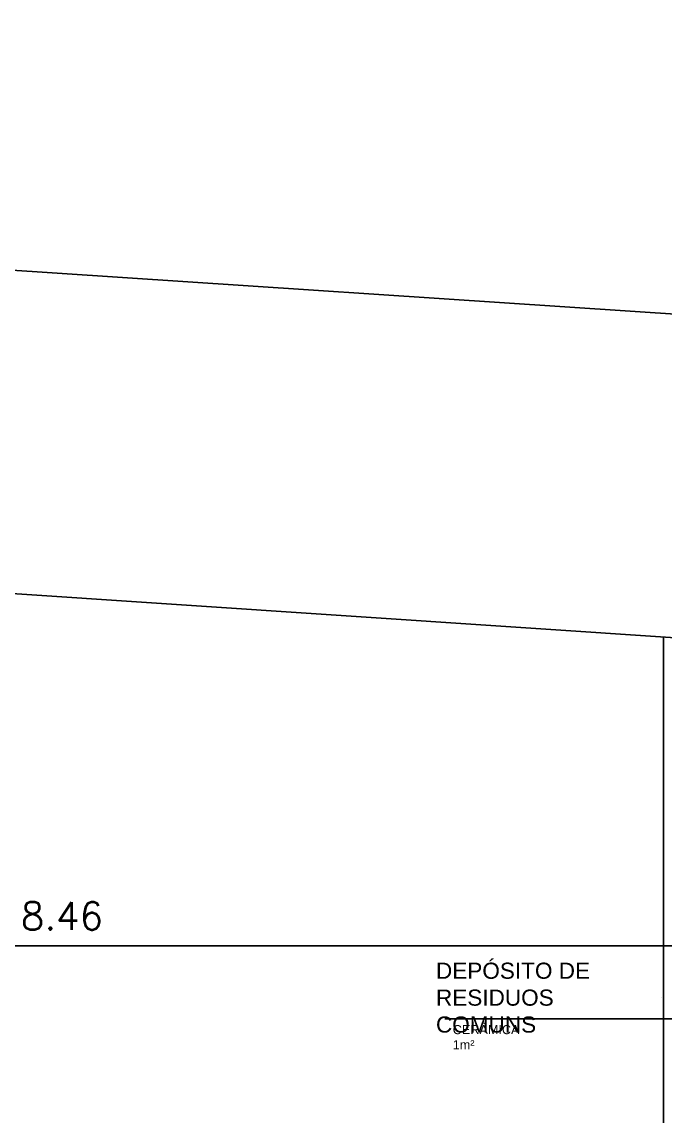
# Model space of a CAD drawing. Header units: millimetres. Extents: x 2273 to 2522, y 1034 to 1187.
# Drawn here: x 2477.89 to 2481.88, y 1119.7 to 1126.48 of the extents above; entities that cross this region are included whole.
import ezdxf

# ---------------------------------------------------------------- set-up
doc = ezdxf.new("R2010")
doc.units = ezdxf.units.MM
doc.layers.add('COTA', color=8, linetype='Continuous')
doc.layers.add('LAYER8', color=8, linetype='Continuous')
doc.styles.add('Romans', font='romans.shx')
doc.styles.get("Standard").update_dxf_attribs({"font": 'arial.ttf'})
doc.dimstyles.new('COTA50', dxfattribs={"dimtxt": 0.17, "dimasz": 0.01, "dimexe": 0.05, "dimexo": 0.95, "dimgap": 0.1, "dimtad": 1, "dimzin": 4, "dimdsep": 46, "dimtxsty": 'Romans', "dimblk": 'ARCHTICK', "dimcen": -0.3, "dimdle": 0.05, "dimse1": 1, "dimse2": 1, "dimclrd": 2, "dimclre": 3, "dimclrt": 3, "dimadec": 0, "dimazin": 0, "dimtfac": 1, "dimtix": 1, "dimtmove": 2, "dimatfit": 1, "dimldrblk": 'USERTICK', "dimfxl": 0.05, "dimtolj": 1, "dimtzin": 4, "dimlwd": -1, "dimarcsym": 0})

# ---------------------------------------------------------------- blocks, each defined once
blk = doc.blocks.new('_ArchTick')
at = {"color": 0, "linetype": 'ByBlock', "const_width": 0.15}
blk.add_lwpolyline([(-0.5, -0.5), (0.5, 0.5)], dxfattribs=at)
blk = doc.blocks.new('*D209')
at = {"color": 2, "transparency": 16777216}
blk.add_line((2473.8652, 1120.7538), (2482.4211, 1120.7538), dxfattribs=at)
at = {"layer": 'Defpoints', "color": 0, "transparency": 16777216}
for p in [(2473.9152, 1123.1968), (2482.3711, 1120.7538), (2482.3711, 1120.635)]:
    blk.add_point(p, dxfattribs=at)
at = {"color": 2, "transparency": 16777216, "xscale": 0.01, "yscale": 0.01, "zscale": 0.01, "rotation": 180}
blk.add_blockref('_ArchTick', (2473.9152, 1120.7538), dxfattribs=at)
at = {"color": 2, "transparency": 16777216, "xscale": 0.01, "yscale": 0.01, "zscale": 0.01}
blk.add_blockref('_ArchTick', (2482.3711, 1120.7538), dxfattribs=at)
at = {"color": 3, "transparency": 16777216, "insert": (2478.1432, 1120.9388), "char_height": 0.17, "attachment_point": 5, "style": 'Romans'}
blk.add_mtext('\\A1;8.46', dxfattribs=at)
blk = doc.blocks.new('USERTICK')
at = {"layer": 'COTA', "color": 0}
for p, q in [((-1, 0), (1, 0)), ((0, 1), (0, -1))]:
    blk.add_line(p, q, dxfattribs=at)
blk.add_circle((0, 0), 0.25, dxfattribs=at)

msp = doc.modelspace()

# ---------------------------------------------------------------- linework, layer by layer
at = {"color": 1}
for p, q in [((2514.7693, 1122.4777), (2454.7693, 1126.4777)), ((2514.7693, 1120.4732), (2454.7693, 1124.4732))]:
    msp.add_line(p, q, dxfattribs=at)
at = {"layer": 'LAYER8', "color": 0, "linetype": 'Continuous'}
for points in [[(2481.8711, 1115.082), (2481.8711, 1122.6664)], [(2481.8564, 1120.435), (2481.8564, 1120.435)], [(2482.4505, 1120.3026), (2482.427, 1120.3026), (2481.7946, 1120.3026), (2480.5152, 1120.3026)]]:
    msp.add_lwpolyline(points, dxfattribs=at)
at = {"layer": 'LAYER8', "linetype": 'Continuous'}
msp.add_lwpolyline([(2481.8711, 1120.485), (2481.8711, 1120.635)], dxfattribs=at)

# ---------------------------------------------------------------- texts
at = {"layer": 'LAYER8', "color": 0, "linetype": 'Continuous', "width": 1.591519, "attachment_point": 1}
for s, insert, char_height in [('{\\f@Arial Unicode MS|b0|i0|c0|p34;DEPÓSITO DE RESIDUOS \\PCOMUNS}', (2480.4604, 1120.65), 0.1), ('{\\f@Arial Unicode MS|b0|i0|c0|p34;CERÂMICA\\P1m²}', (2480.5644, 1120.263), 0.056045)]:
    msp.add_mtext(s, dxfattribs=dict(at, insert=insert, char_height=char_height))

# ---------------------------------------------------------------- dimensions: what is measured, and where the dimension line sits
dim = msp.add_linear_dim(base=(2482.3711, 1120.7538), p1=(2473.9152, 1123.1968), p2=(2482.3711, 1120.635), dimstyle='COTA50')
dim.commit()
dim.dimension.update_dxf_attribs({"geometry": '*D209', "text_midpoint": (2478.1432, 1120.9388)})

doc.saveas('drawing.dxf')
